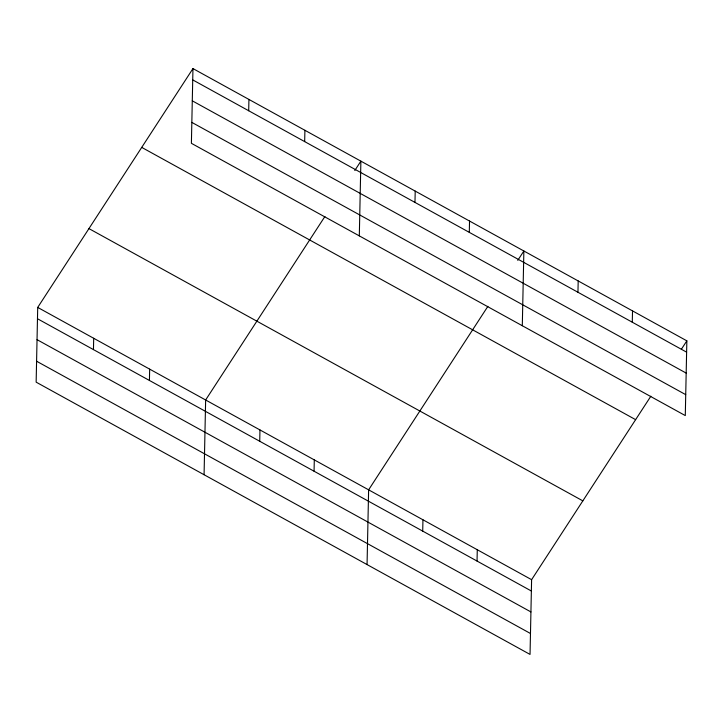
<?xml version="1.0" encoding="UTF-8"?>
<svg xmlns="http://www.w3.org/2000/svg" width="723" height="723" viewBox="0 0 723 723"><rect width="100%" height="100%" fill="white"/><g stroke="black" fill="none" stroke-linecap="round" stroke-linejoin="round"><path stroke-width="1.08" d="M192.96 68.577L191.396 143.317L685.287 415.58L686.85 340.84L192.96 68.577L37.713 307.42L36.15 382.16L530.04 654.423L531.604 579.683L650.863 396.204M93.457 349.598L93.692 338.274M149.426 380.452L149.661 369.137M204.076 474.731L205.639 399.991L324.898 216.502M248.694 110.755L248.929 99.431M259.729 441.265L259.964 429.941M304.672 141.609L304.907 130.285M314.062 471.206L314.297 459.891M359.313 235.888L360.885 161.148L354.785 170.529M367.058 564.582L368.622 489.842L487.88 306.353M414.975 202.413L415.21 191.098M422.711 531.107L422.955 519.792M469.299 232.363L469.534 221.039M477.044 561.057L477.279 549.733M522.304 325.73L523.868 250.989L517.767 260.379M577.957 292.264L578.192 280.94M632.282 322.214L632.526 310.89M681.364 349.281L686.85 340.84M192.725 79.892L686.615 352.164M192.282 100.822L686.172 373.086M191.83 122.386L685.72 394.65M141.726 147.393L635.616 419.656M88.947 228.604L582.837 500.867M37.713 307.42L531.604 579.683M37.479 318.744L531.369 591.007M37.036 339.665L530.935 611.938M36.593 361.229L530.483 633.502"/></g></svg>
